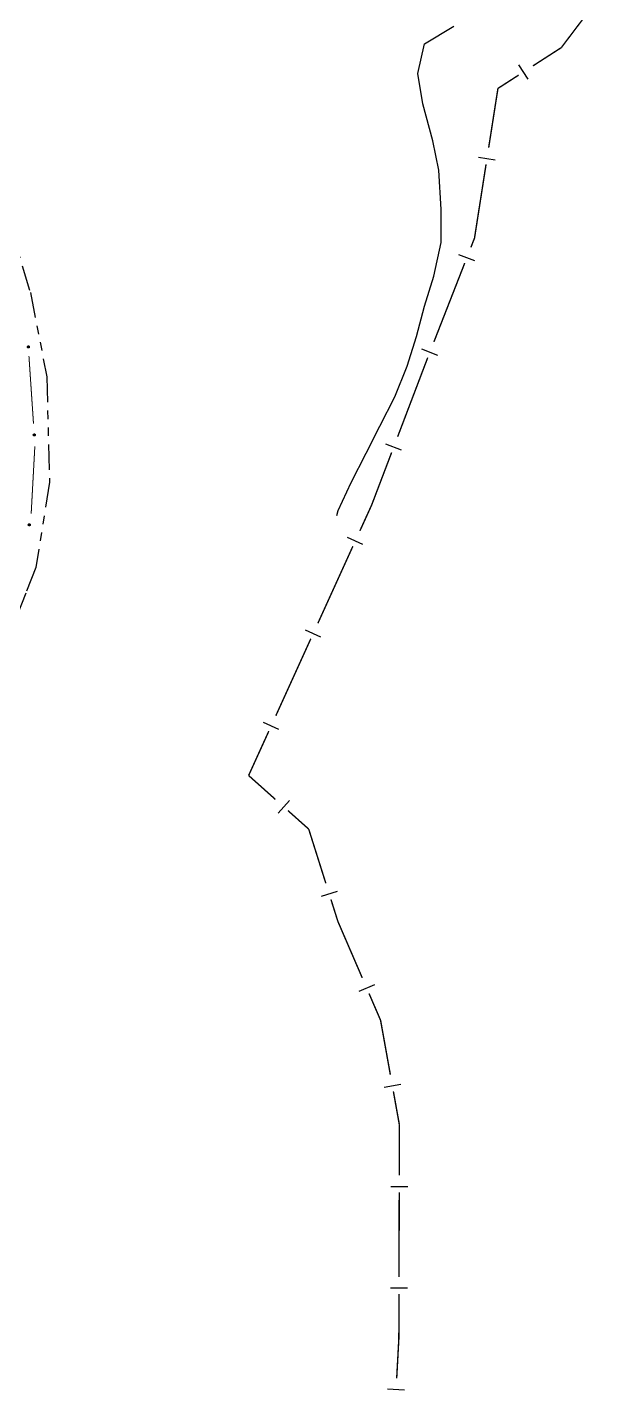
# Model space of a CAD drawing. Extents: x 211453 to 215163, y 4877397 to 4881305.
# Drawn here: x 214948.6 to 215048.8, y 4879796.9 to 4880039 of the extents above; entities that cross this region are included whole.
import ezdxf

# ---------------------------------------------------------------- set-up
doc = ezdxf.new("R2010")
doc.units = 0
doc.header["$LTSCALE"] = 1.5
doc.header["$MEASUREMENT"] = 0
doc.linetypes.add('TRACO_25', pattern=[8, 3, -1, 1, -1, 1, -1])
for name, color, linetype in [('HD-CURSO-PERENE', 170, 'CONTINUOUS'), ('LM-LIM-SETORES-BAIRROS', 250, 'CONTINUOUS'), ('SV-EIXO-RUA-N-PAV', 6, 'CONTINUOUS'), ('SV-RUA-NAO-PAV', 7, 'CONTINUOUS')]:
    doc.layers.add(name, color=color, linetype=linetype)

msp = doc.modelspace()

# ---------------------------------------------------------------- linework, layer by layer
at = {"layer": 'HD-CURSO-PERENE', "linetype": 'Continuous'}
msp.add_polyline3d([(215003.486506, 4879952.457634, 2.702486), (215003.744422, 4879953.321606, 2.702486), (215006.019062, 4879958.262445, 2.702486), (215008.683001, 4879963.482626, 2.702486), (215011.087499, 4879968.273636, 2.702486), (215013.79138, 4879973.483811, 2.702486), (215015.946015, 4879978.923913, 2.702486), (215017.63144, 4879984.174572, 2.702486), (215019.037244, 4879989.555173, 2.702486), (215020.692688, 4879994.875736, 2.702486), (215021.968475, 4880000.825493, 2.702486), (215021.976229, 4880006.706045, 2.702486), (215021.564224, 4880013.645122, 2.702486), (215020.49389, 4880018.83736, 2.702486), (215018.704135, 4880025.407773, 2.702486), (215017.873362, 4880030.789577, 2.702486), (215018.999647, 4880036.030553, 2.702486), (215024.230437, 4880039.192656, 2.702486)], dxfattribs=at)
at = {"layer": 'LM-LIM-SETORES-BAIRROS', "const_width": 0.25}
for points in [[(215043.281165, 4880035.386813), (215048.722486, 4880042.57713)], [(215042.454764, 4880034.854747), (215043.281165, 4880035.386813)], [(215038.250744, 4880032.148049), (215042.454764, 4880034.854747)], [(215032.047455, 4880028.154151), (215035.728332, 4880030.52403)], [(215031.95124, 4880027.53944), (215032.047455, 4880028.154151)], [(215030.40485, 4880017.65973), (215031.95124, 4880027.53944)], [(215027.892521, 4880001.608739), (215029.940933, 4880014.695817)], [(215027.617916, 4880000.906971), (215027.892521, 4880001.608739)], [(215027.253517, 4879999.975728), (215027.617916, 4880000.906971)], [(215020.694329, 4879983.213358), (215026.160319, 4879997.182)], [(215014.265917, 4879966.400521), (215019.245036, 4879979.485183)], [(215019.245036, 4879979.485183), (215019.582653, 4879980.37241)], [(215019.582653, 4879980.37241), (215019.601131, 4879980.41963)], [(215009.656978, 4879954.288659), (215013.198962, 4879963.596665)], [(215007.570117, 4879949.700064), (215009.640066, 4879954.251472)], [(215009.640066, 4879954.251472), (215009.656978, 4879954.288659)], [(215000.118303, 4879933.314996), (215006.328148, 4879946.969219)], [(214992.666488, 4879916.929928), (214998.876334, 4879930.584151)], [(214987.844047, 4879906.326332), (214991.424519, 4879914.199083)], [(214988.106176, 4879906.09245), (214987.844047, 4879906.326332)], [(214992.583181, 4879902.0979), (214988.106176, 4879906.09245)], [(214998.500693, 4879896.818077), (214994.821684, 4879900.100626)], [(214998.521614, 4879896.751844), (214998.500693, 4879896.818077)], [(215001.53368, 4879887.216255), (214998.521614, 4879896.751844)], [(215003.668146, 4879880.458968), (215002.4373, 4879884.355578)], [(215004.03043, 4879879.620254), (215003.668146, 4879880.458968)], [(215007.995833, 4879870.440081), (215004.03043, 4879879.620254)], [(215011.236326, 4879862.938121), (215009.185453, 4879867.686029)], [(215011.382961, 4879862.123123), (215011.236326, 4879862.938121)], [(215012.976656, 4879853.26535), (215011.382961, 4879862.123123)], [(215014.575649, 4879844.37813), (215013.507888, 4879850.312759)], [(215014.573209, 4879843.408053), (215014.575649, 4879844.37813)], [(215014.553085, 4879835.408079), (215014.573209, 4879843.408053)], [(215014.507807, 4879817.408135), (215014.545539, 4879832.408088)], [(215014.480404, 4879806.514364), (215014.500261, 4879814.408145)], [(215014.093897, 4879799.418689), (215014.474628, 4879806.408327)], [(215014.474628, 4879806.408327), (215014.480404, 4879806.514364)]]:
    msp.add_lwpolyline(points, dxfattribs=at)
at = {"layer": 'LM-LIM-SETORES-BAIRROS'}
for points in [[(215037.381145, 4880029.804163), (215035.757126, 4880032.326576)], [(215031.577529, 4880015.451829), (215028.613616, 4880015.915746)], [(215027.921582, 4879997.566644), (215025.127854, 4879998.659842)], [(215021.362394, 4879980.804274), (215018.568666, 4879981.897472)], [(215014.956542, 4879963.997806), (215012.152686, 4879965.06476)], [(215008.10756, 4879947.258516), (215005.376715, 4879948.500486)], [(215000.655746, 4879930.873448), (214997.924901, 4879932.115417)], [(214993.203931, 4879914.48838), (214990.473086, 4879915.730349)], [(214995.074154, 4879901.885635), (214993.076879, 4879899.647133)], [(215003.566431, 4879885.760947), (215000.705755, 4879884.857327)], [(215010.165939, 4879869.198857), (215007.411887, 4879868.009236)], [(215014.807106, 4879851.562572), (215011.854515, 4879851.03134)], [(215016.04805, 4879833.404312), (215013.048059, 4879833.411858)], [(215016.002771, 4879815.404369), (215013.002781, 4879815.411915)], [(215015.482897, 4879797.340064), (215012.487338, 4879797.503234)]]:
    msp.add_lwpolyline(points, dxfattribs=at)
at = {"layer": 'SV-EIXO-RUA-N-PAV'}
for points in [[(214948.883771, 4879982.467805), (214948.921059, 4879982.436157), (214948.946635, 4879982.401332), (214948.959606, 4879982.366146), (214948.962962, 4879982.332065), (214948.962467, 4879982.296812), (214948.954127, 4879982.261379), (214948.936159, 4879982.224103), (214948.904674, 4879982.186475), (214948.867277, 4879982.162619), (214948.833462, 4879982.148056), (214948.798125, 4879982.142512), (214948.763886, 4879982.143566), (214948.727367, 4879982.153446), (214948.689769, 4879982.172024), (214948.652699, 4879982.204599), (214948.627859, 4879982.238913), (214948.616206, 4879982.273275), (214948.610857, 4879982.308836), (214948.611793, 4879982.34482), (214948.62018, 4879982.379555), (214948.638953, 4879982.417377), (214948.67159, 4879982.453539), (214948.705531, 4879982.478704), (214948.73972, 4879982.490837), (214948.774848, 4879982.495315), (214948.810213, 4879982.495249), (214948.84618, 4879982.488348), (214948.883771, 4879982.467805)], [(214949.938074, 4879966.864116), (214949.975362, 4879966.832467), (214950.000938, 4879966.797642), (214950.01391, 4879966.762457), (214950.017265, 4879966.728375), (214950.01677, 4879966.693122), (214950.00843, 4879966.657689), (214949.990462, 4879966.620413), (214949.958977, 4879966.582785), (214949.92158, 4879966.55893), (214949.887765, 4879966.544367), (214949.852429, 4879966.538822), (214949.81819, 4879966.539876), (214949.78167, 4879966.549757), (214949.744073, 4879966.568334), (214949.707002, 4879966.60091), (214949.682162, 4879966.635223), (214949.670509, 4879966.669586), (214949.66516, 4879966.705146), (214949.666096, 4879966.741131), (214949.674484, 4879966.775865), (214949.693257, 4879966.813687), (214949.725893, 4879966.849849), (214949.759834, 4879966.875015), (214949.794024, 4879966.887147), (214949.829152, 4879966.891625), (214949.864517, 4879966.891559), (214949.900484, 4879966.884658), (214949.938074, 4879966.864116)], [(214949.093818, 4879950.885677), (214949.120387, 4879950.844615), (214949.134825, 4879950.803891), (214949.137091, 4879950.766459), (214949.130468, 4879950.732859), (214949.119821, 4879950.699248), (214949.101611, 4879950.66773), (214949.07365, 4879950.637224), (214949.032646, 4879950.610283), (214948.989956, 4879950.598235), (214948.953377, 4879950.59405), (214948.917943, 4879950.598938), (214948.885465, 4879950.609828), (214948.853351, 4879950.629827), (214948.822714, 4879950.658464), (214948.796621, 4879950.700351), (214948.78274, 4879950.740373), (214948.781499, 4879950.776637), (214948.786639, 4879950.812228), (214948.79792, 4879950.846412), (214948.815975, 4879950.877248), (214948.844863, 4879950.908043), (214948.886547, 4879950.933249), (214948.926306, 4879950.947549), (214948.962542, 4879950.949299), (214948.997468, 4879950.943449), (214949.03131, 4879950.93318), (214949.063755, 4879950.916194), (214949.093818, 4879950.885677)]]:
    msp.add_lwpolyline(points, close=True, dxfattribs=at)
for points in [[(214948.611793, 4879982.34482), (214948.627859, 4879982.238913)], [(214948.616913, 4879982.3579), (214948.639358, 4879982.228124)], [(214948.62018, 4879982.379555), (214948.652699, 4879982.204599)], [(214948.632312, 4879982.393132), (214948.670248, 4879982.196021)], [(214948.638953, 4879982.417377), (214948.689769, 4879982.172024)], [(214948.657057, 4879982.43173), (214948.707852, 4879982.165738)], [(214948.67159, 4879982.453539), (214948.727367, 4879982.153446)], [(214948.687707, 4879982.463889), (214948.744261, 4879982.153154)], [(214948.705531, 4879982.478704), (214948.763886, 4879982.143566)], [(214948.722092, 4879982.481256), (214948.780302, 4879982.146016)], [(214948.73972, 4879982.490837), (214948.798125, 4879982.142512)], [(214948.757029, 4879982.490455), (214948.813068, 4879982.146862)], [(214948.774848, 4879982.495315), (214948.833462, 4879982.148056)], [(214948.793879, 4879982.491577), (214948.851813, 4879982.160421)], [(214948.810213, 4879982.495249), (214948.867277, 4879982.162619)], [(214948.828375, 4879982.48707), (214948.886106, 4879982.17915)], [(214948.84618, 4879982.488348), (214948.904674, 4879982.186475)], [(214948.863238, 4879982.477117), (214948.918302, 4879982.208678)], [(214948.883771, 4879982.467805), (214948.936159, 4879982.224103)], [(214948.903381, 4879982.449741), (214948.944224, 4879982.250091)], [(214948.921059, 4879982.436157), (214948.954127, 4879982.261379)], [(214948.935724, 4879982.416368), (214948.956716, 4879982.287861)], [(214948.946635, 4879982.401332), (214948.962467, 4879982.296812)], [(214949.666096, 4879966.741131), (214949.682162, 4879966.635223)], [(214949.671217, 4879966.754211), (214949.693662, 4879966.624435)], [(214949.674484, 4879966.775865), (214949.707002, 4879966.60091)], [(214949.686615, 4879966.789442), (214949.724551, 4879966.592331)], [(214949.693257, 4879966.813687), (214949.744073, 4879966.568334)], [(214949.71136, 4879966.82804), (214949.762156, 4879966.562049)], [(214949.725893, 4879966.849849), (214949.78167, 4879966.549757)], [(214949.74201, 4879966.860199), (214949.798564, 4879966.549465)], [(214949.759834, 4879966.875015), (214949.81819, 4879966.539876)], [(214949.776395, 4879966.877566), (214949.834605, 4879966.542326)], [(214949.794024, 4879966.887147), (214949.852429, 4879966.538822)], [(214949.811332, 4879966.886765), (214949.867371, 4879966.543173)], [(214949.829152, 4879966.891625), (214949.887765, 4879966.544367)], [(214949.848183, 4879966.887887), (214949.906117, 4879966.556732)], [(214949.864517, 4879966.891559), (214949.92158, 4879966.55893)], [(214949.882678, 4879966.88338), (214949.94041, 4879966.57546)], [(214949.900484, 4879966.884658), (214949.958977, 4879966.582785)], [(214949.917541, 4879966.873427), (214949.972605, 4879966.604988)], [(214949.938074, 4879966.864116), (214949.990462, 4879966.620413)], [(214949.957685, 4879966.846051), (214949.998527, 4879966.646401)], [(214949.975362, 4879966.832467), (214950.00843, 4879966.657689)], [(214949.990028, 4879966.812678), (214950.011019, 4879966.684171)], [(214950.000938, 4879966.797642), (214950.01677, 4879966.693122)], [(214948.79792, 4879950.846412), (214948.78274, 4879950.740373)], [(214948.806598, 4879950.857457), (214948.790637, 4879950.726725)], [(214948.815975, 4879950.877248), (214948.796621, 4879950.700351)], [(214948.831508, 4879950.886746), (214948.810948, 4879950.687073)], [(214948.844863, 4879950.908043), (214948.822714, 4879950.658464)], [(214948.866339, 4879950.916561), (214948.838214, 4879950.647227)], [(214948.886547, 4879950.933249), (214948.853351, 4879950.629827)], [(214948.904965, 4879950.938507), (214948.869442, 4879950.624672)], [(214948.926306, 4879950.947549), (214948.885465, 4879950.609828)], [(214948.942899, 4879950.945213), (214948.90189, 4879950.607437)], [(214948.962542, 4879950.949299), (214948.917943, 4879950.598938)], [(214948.979004, 4879950.943938), (214948.933506, 4879950.598792)], [(214948.997468, 4879950.943449), (214948.953377, 4879950.59405)], [(214949.014611, 4879950.934378), (214948.974516, 4879950.600593)], [(214949.03131, 4879950.93318), (214948.989956, 4879950.598235)], [(214949.046338, 4879950.920108), (214949.012754, 4879950.608628)], [(214949.063755, 4879950.916194), (214949.032646, 4879950.610283)], [(214949.076846, 4879950.900518), (214949.052101, 4879950.627609)], [(214949.093818, 4879950.885677), (214949.07365, 4879950.637224)], [(214949.107381, 4879950.862722), (214949.088872, 4879950.65978)], [(214949.120387, 4879950.844615), (214949.101611, 4879950.66773)], [(214949.128718, 4879950.821435), (214949.111732, 4879950.692338)], [(214949.134825, 4879950.803891), (214949.119821, 4879950.699248)]]:
    msp.add_lwpolyline(points, dxfattribs=at)
at = {"layer": 'SV-EIXO-RUA-N-PAV', "const_width": 0.18}
for points in [[(214948.894136, 4879980.681492), (214949.703102, 4879968.708791)], [(214949.942366, 4879964.717694), (214949.288793, 4879952.735505)]]:
    msp.add_lwpolyline(points, dxfattribs=at)
at = {"layer": 'SV-RUA-NAO-PAV', "linetype": 'TRACO_25'}
msp.add_polyline3d([(214912.427975, 4880127.740698, 6.987642), (214909.862532, 4880126.08474, 6.987642), (214909.704113, 4880122.560485, 6.887405), (214933.657811, 4880042.605984, 5.960207), (214949.153322, 4879991.968958, 6.285979), (214952.054558, 4879977.0214, 6.285979), (214952.530932, 4879958.321176, 6.26092), (214950.12036, 4879943.216734, 6.23586), (214948.32114, 4879938.645863, 6.210801), (214942.269956, 4879923.272994, 6.681001), (214930.445808, 4879902.872131, 6.681001), (214916.73405, 4879883.790166, 6.681001), (214906.131153, 4879871.201594, 6.681001), (214892.122044, 4879862.350795, 7.389369), (214878.093979, 4879855.841516, 7.578933), (214863.425355, 4879851.932228, 7.95806), (214834.047404, 4879847.253608, 8.746245), (214831.847835, 4879845.66373, 8.746245), (214829.996224, 4879842.688545, 8.806108), (214832.145321, 4879834.587595, 8.616544), (214854.366393, 4879759.764919, 5.942701)], dxfattribs=at)

doc.saveas('drawing.dxf')
